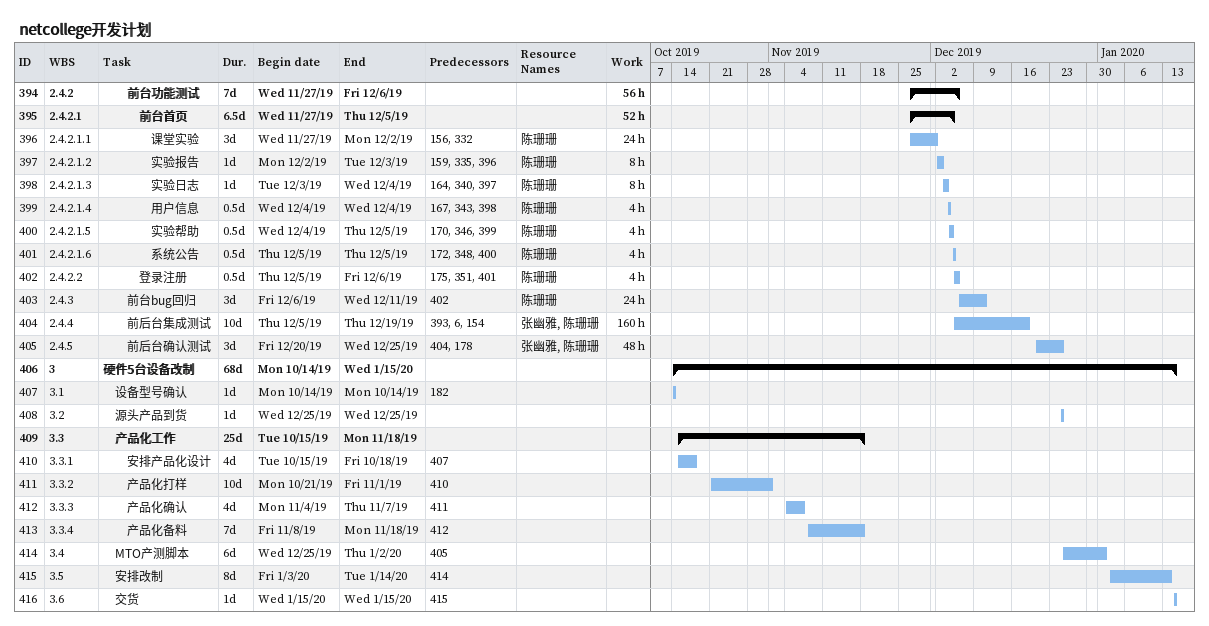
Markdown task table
netcollege开发计划

| ID | WBS | Task | Duration | Start | Finish | Predecessors | Resources | Work (h) |
|---|---|---|---|---|---|---|---|---|
| 394 | 2.4.2 | **前台功能测试** | 7d | 2019-11-27 | 2019-12-06 |  |  | 56 |
| 395 | 2.4.2.1 | **前台首页** | 6.5d | 2019-11-27 | 2019-12-05 |  |  | 52 |
| 396 | 2.4.2.1.1 | 课堂实验 | 3d | 2019-11-27 | 2019-12-02 | 156, 332 | 陈珊珊 | 24 |
| 397 | 2.4.2.1.2 | 实验报告 | 1d | 2019-12-02 | 2019-12-03 | 159, 335, 396 | 陈珊珊 | 8 |
| 398 | 2.4.2.1.3 | 实验日志 | 1d | 2019-12-03 | 2019-12-04 | 164, 340, 397 | 陈珊珊 | 8 |
| 399 | 2.4.2.1.4 | 用户信息 | 0.5d | 2019-12-04 | 2019-12-04 | 167, 343, 398 | 陈珊珊 | 4 |
| 400 | 2.4.2.1.5 | 实验帮助 | 0.5d | 2019-12-04 | 2019-12-05 | 170, 346, 399 | 陈珊珊 | 4 |
| 401 | 2.4.2.1.6 | 系统公告 | 0.5d | 2019-12-05 | 2019-12-05 | 172, 348, 400 | 陈珊珊 | 4 |
| 402 | 2.4.2.2 | 登录注册 | 0.5d | 2019-12-05 | 2019-12-06 | 175, 351, 401 | 陈珊珊 | 4 |
| 403 | 2.4.3 | 前台bug回归 | 3d | 2019-12-06 | 2019-12-11 | 402 | 陈珊珊 | 24 |
| 404 | 2.4.4 | 前后台集成测试 | 10d | 2019-12-05 | 2019-12-19 | 393, 6, 154 | 张幽雅, 陈珊珊 | 160 |
| 405 | 2.4.5 | 前后台确认测试 | 3d | 2019-12-20 | 2019-12-25 | 404, 178 | 张幽雅, 陈珊珊 | 48 |
| 406 | 3 | **硬件5台设备改制** | 68d | 2019-10-14 | 2020-01-15 |  |  |  |
| 407 | 3.1 | 设备型号确认 | 1d | 2019-10-14 | 2019-10-14 | 182 |  |  |
| 408 | 3.2 | 源头产品到货 | 1d | 2019-12-25 | 2019-12-25 |  |  |  |
| 409 | 3.3 | **产品化工作** | 25d | 2019-10-15 | 2019-11-18 |  |  |  |
| 410 | 3.3.1 | 安排产品化设计 | 4d | 2019-10-15 | 2019-10-18 | 407 |  |  |
| 411 | 3.3.2 | 产品化打样 | 10d | 2019-10-21 | 2019-11-01 | 410 |  |  |
| 412 | 3.3.3 | 产品化确认 | 4d | 2019-11-04 | 2019-11-07 | 411 |  |  |
| 413 | 3.3.4 | 产品化备料 | 7d | 2019-11-08 | 2019-11-18 | 412 |  |  |
| 414 | 3.4 | MTO产测脚本 | 6d | 2019-12-25 | 2020-01-02 | 405 |  |  |
| 415 | 3.5 | 安排改制 | 8d | 2020-01-03 | 2020-01-14 | 414 |  |  |
| 416 | 3.6 | 交货 | 1d | 2020-01-15 | 2020-01-15 | 415 |  |  |
